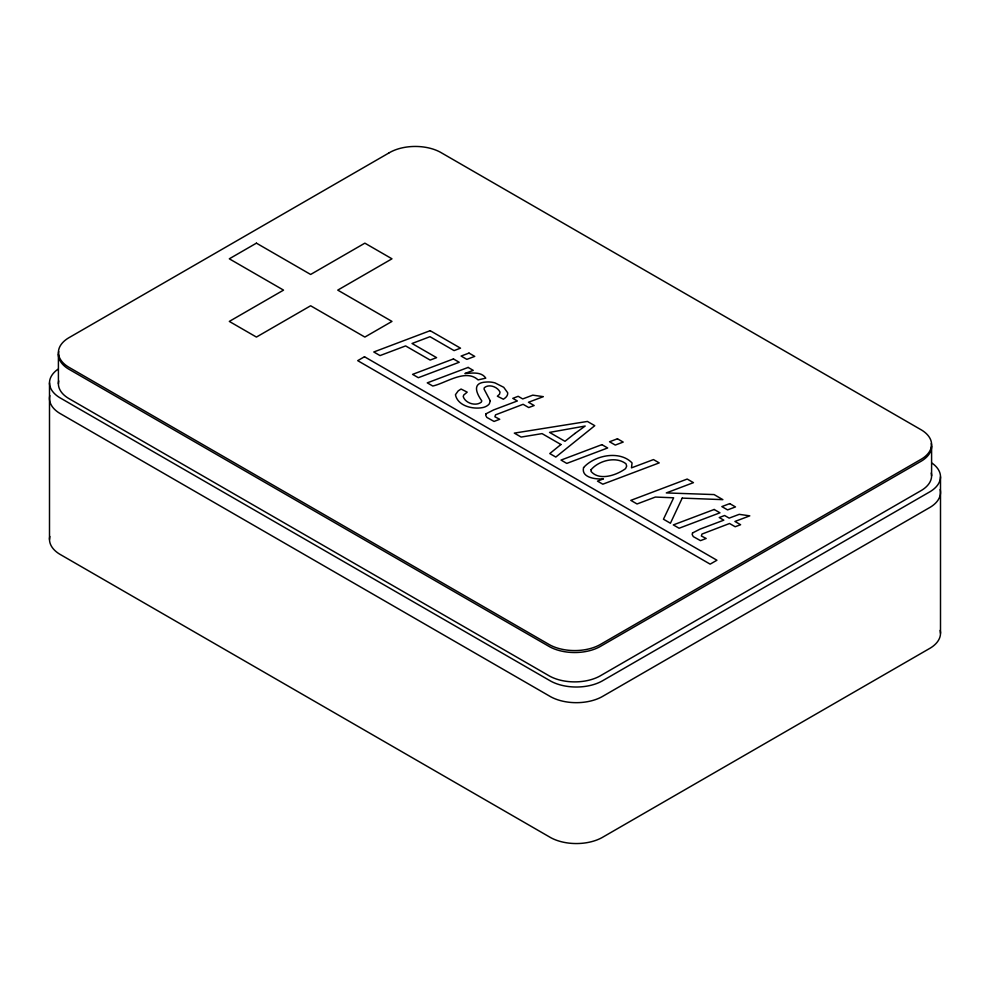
<?xml version="1.0" encoding="UTF-8"?>
<svg xmlns="http://www.w3.org/2000/svg" width="990" height="990" viewBox="0 0 990 990"><rect width="100%" height="100%" fill="white"/><g stroke="black" fill="none" stroke-linecap="round" stroke-linejoin="round"><path stroke-width="1.49" d="M940.5 476.772L940.5 633.303M931.59 446.49L931.59 475.831M58.41 354.445L58.41 383.798M49.5 382.858L49.5 539.389M931.256 443.631A36.482 21.062 0 0 1 920.106 461.823L601.277 645.901A36.482 21.062 0 0 1 548.138 645.901L69.894 369.79A36.482 21.062 0 0 1 58.744 351.599M58.744 380.94A36.482 21.062 0 0 0 69.894 399.143L548.138 675.254A36.482 21.062 0 0 0 601.277 675.254L920.106 491.176A36.482 21.062 0 0 0 931.256 472.985M57.779 369.344A37.224 21.495 0 0 0 61.219 398.512L549.227 680.254A37.224 21.495 0 0 0 603.442 680.254L928.781 492.426A37.224 21.495 0 0 0 932.221 463.258M940.154 489.518A37.224 21.495 0 0 1 928.781 508.08L603.442 695.908A37.224 21.495 0 0 1 549.227 695.908L61.219 414.167A37.224 21.495 0 0 1 49.847 395.604M940.154 630.395A37.224 21.495 0 0 1 928.781 648.957L603.442 836.785A37.224 21.495 0 0 1 549.227 836.785L61.219 555.043A37.224 21.495 0 0 1 49.847 536.469M591.104 469.668L591.018 471.389C599.346 481.239 616.646 475.2 625.556 468.629L626.682 466.154L626.002 463.815C616.028 455.92 598.777 460.598 591.104 469.668M490.26 400.851L489.382 403.722A12.486 7.215 0 0 1 483.702 407.348C473.666 409.823 457.652 406.222 455.437 394.713L458.209 390.877L461.08 389.033L467.193 392.151L463.728 395.035L463.221 396.582C465.263 403.239 475.794 406.531 481.276 402.175L481.796 400.888C475.918 392.51 472.082 382.61 486.251 382.041A14.677 8.477 0 0 1 495.111 382.944L503.724 387.3L507.672 392.758A13.996 8.081 0 0 1 505.395 397.757L503.378 399.23L497.364 396.198L499.492 394.268L500.037 392.151C497.661 386.843 488.961 383.637 484.283 387.733L484.061 389.107L490.26 400.851M486.065 413.771L485.706 415.305L486.832 417.409L494.047 421.443L499.715 419.277L494.913 416.79L495.507 414.86L523.104 404.304L528.734 407.546L534.142 405.529L528.474 402.262L543.337 396.656L532.781 395.146L522.72 398.933L518.166 396.309L512.795 398.351L517.337 400.975L493.602 409.934L486.065 413.771M692.53 532.966L692.171 534.501L693.285 536.605L700.499 540.639L706.167 538.473L701.365 535.986L701.972 534.056L729.556 523.5L735.186 526.742L740.594 524.725L734.939 521.458L749.789 515.852L739.233 514.342L729.172 518.129L724.618 515.505L719.247 517.547L723.801 520.171L700.054 529.13L692.53 532.966M583.568 467.589C580.969 477.91 596.327 479.457 603.417 478.888L597.502 481.128L602.811 484.197L659.204 462.887L653.474 459.583L631.484 467.862L632.053 462.936C619.814 450.116 594.656 455.153 583.568 467.589M682.209 498.106L670.428 523.24L663.461 519.218L673.646 497.797L655.38 497.054L637.053 503.972L630.816 500.371L687.196 479.049L693.433 482.65L666.295 492.921L714.087 494.579L722.873 499.653L682.209 498.106M560.934 444.51L549.772 453.568L555.811 457.058L594.767 425.688L587.417 421.443L514.317 433.113L521.161 437.06L542.062 433.62L560.934 444.51M574.868 433.496L564.981 441.305L549.549 432.395L585.189 426.034L574.868 433.496M388.724 153.079L69.894 337.157A36.482 21.062 0 0 0 69.894 367.835L548.138 643.946A36.482 21.062 0 0 0 601.277 643.946L920.106 459.867A36.482 21.062 0 0 0 920.106 429.19L441.862 153.079A36.482 21.062 0 0 0 388.724 153.079M256.422 243.156L229.309 258.811L283.536 290.12L229.309 321.416L256.422 337.07L310.637 305.774L364.864 337.07L391.978 321.416L337.751 290.12L391.978 258.811L364.864 243.156L310.637 274.465L256.422 243.156M364.481 356.746L357.699 360.657L710.152 564.139L716.933 560.229L364.481 356.746M430.18 330.672L373.799 351.982L380.036 355.583L405.615 345.918L430.155 360.075L436.578 357.65L412.05 343.493L429.994 336.687L454.076 350.596L460.511 348.171L430.18 330.672M453.445 358.937L412.582 374.368L418.349 377.697L459.199 362.266L453.445 358.937M468.146 367.426L427.284 382.858L432.766 386.026C445.797 383.18 465.659 368.391 478.071 379.888L485.781 378.155C481.388 371.349 471.747 373.168 464.904 373.527L473.232 370.371L468.146 367.426M601.895 444.646L561.033 460.078L566.787 463.407L607.65 447.975L601.895 444.646M714.186 509.479L673.324 524.91L679.091 528.239L719.94 512.808L714.186 509.479M469 353.084L461.117 356.054L466.847 359.358L474.73 356.388L469 353.084M617.451 438.78L609.555 441.763L615.285 445.067L623.18 442.085L617.451 438.78M729.741 503.613L721.859 506.595L727.588 509.9L735.471 506.93L729.741 503.613"/></g></svg>
